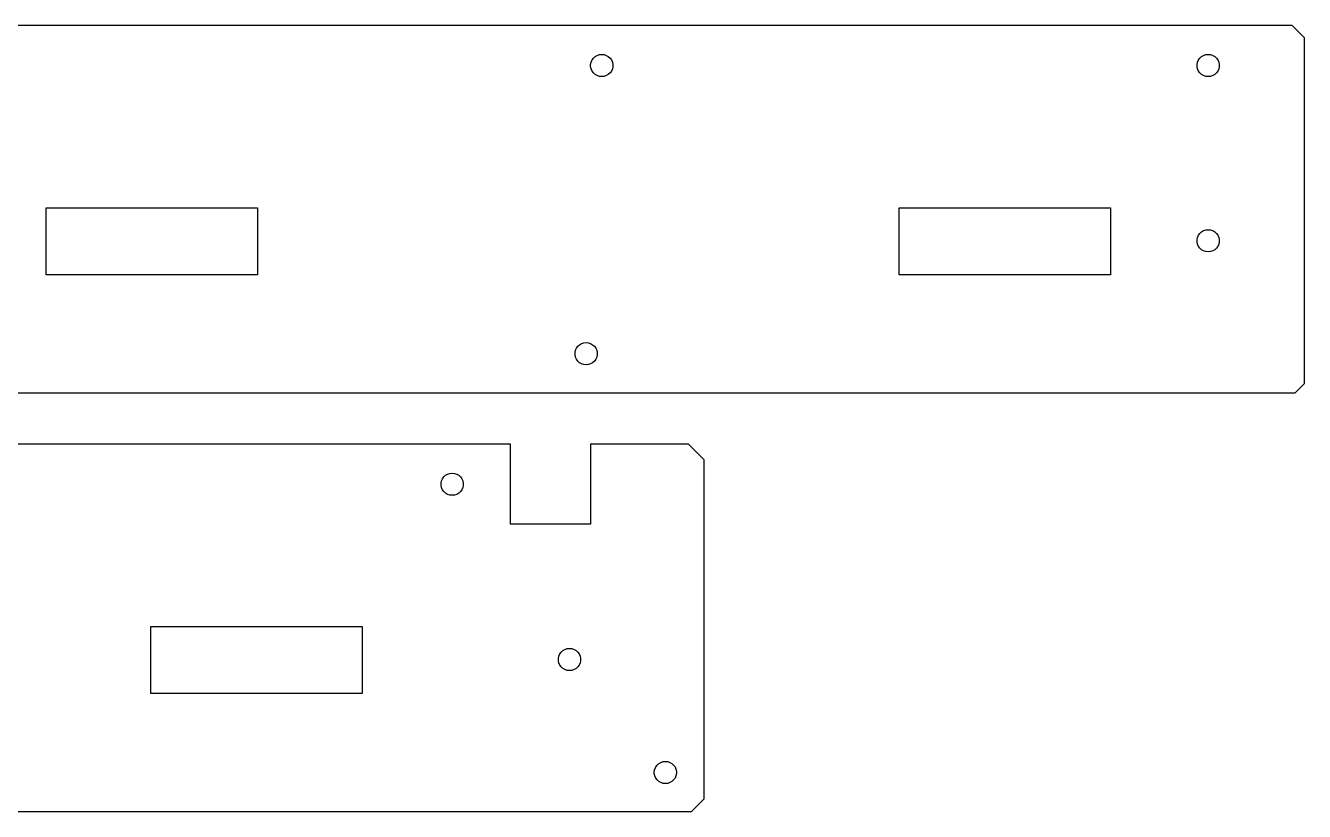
# Model space of a CAD drawing. Extents: x -159 to 1726, y 6 to 408.
# Drawn here: x 1399.2 to 1725.6, y 28.3 to 228.9 of the extents above; entities that cross this region are included whole.
import ezdxf

# ---------------------------------------------------------------- set-up
doc = ezdxf.new("R2010")
doc.units = 0
doc.layers.add('Layer_1', color=7, linetype='CONTINUOUS')

msp = doc.modelspace()

# ---------------------------------------------------------------- linework, layer by layer
at = {"layer": 'Layer_1', "color": 7}
for points in [[(1722.486078, 228.93472), (1366.562439, 228.93472), (1366.562439, 208.543098), (1346.087393, 208.543098), (1346.087393, 228.93472), (1321.11787, 228.93472), (1317.122715, 224.955837), (1317.122715, 138.415894), (1320.368782, 135.183082), (1723.235166, 135.183082), (1725.624353, 137.562533), (1725.624353, 225.809224)], [(1549.073769, 218.442536), (1548.951081, 217.86286), (1548.708353, 217.321444), (1548.358785, 216.841966), (1547.916322, 216.445355), (1547.400941, 216.149101), (1546.835658, 215.96601), (1546.243362, 215.904018), (1545.651092, 215.96601), (1545.085784, 216.149101), (1544.570402, 216.445355), (1544.127939, 216.841966), (1543.778371, 217.321444), (1543.535669, 217.86286), (1543.412982, 218.442536), (1543.412982, 219.035229), (1543.535669, 219.614958), (1543.778371, 220.156375), (1544.127939, 220.635826), (1544.570402, 221.032436), (1545.085784, 221.32869), (1545.651092, 221.511782), (1546.243362, 221.5738), (1546.835658, 221.511782), (1547.400941, 221.32869), (1547.916322, 221.032436), (1548.358785, 220.635826), (1548.708353, 220.156375), (1548.951081, 219.614958), (1549.073769, 219.035229)], [(1703.885287, 218.442536), (1703.761462, 217.86286), (1703.519501, 217.321444), (1703.169563, 216.841966), (1702.727338, 216.445355), (1702.21193, 216.149101), (1701.646039, 215.96601), (1701.054192, 215.904018), (1700.462373, 215.96601), (1699.896349, 216.149101), (1699.38102, 216.445355), (1698.938743, 216.841966), (1698.588805, 217.321444), (1698.346844, 217.86286), (1698.223019, 218.442536), (1698.223019, 219.035229), (1698.346844, 219.614958), (1698.588805, 220.156375), (1698.938743, 220.635826), (1699.38102, 221.032436), (1699.896349, 221.32869), (1700.462373, 221.511782), (1701.054192, 221.5738), (1701.646039, 221.511782), (1702.21193, 221.32869), (1702.727338, 221.032436), (1703.169563, 220.635826), (1703.519501, 220.156375), (1703.761462, 219.614958), (1703.885287, 219.035229)], [(1458.350446, 165.322855), (1404.416244, 165.322855), (1404.416244, 182.431924), (1458.350446, 182.431924)], [(1676.084802, 165.322855), (1622.150601, 165.322855), (1622.150601, 182.431924), (1676.084802, 182.431924)], [(1703.885287, 173.680539), (1703.761462, 173.100811), (1703.519501, 172.55942), (1703.169563, 172.079943), (1702.727338, 171.683359), (1702.21193, 171.387105), (1701.646039, 171.204013), (1701.054192, 171.142021), (1700.462373, 171.204013), (1699.896349, 171.387105), (1699.38102, 171.683359), (1698.938743, 172.079943), (1698.588805, 172.55942), (1698.346844, 173.100811), (1698.223019, 173.680539), (1698.223019, 174.273206), (1698.346844, 174.852908), (1698.588805, 175.394325), (1698.938743, 175.873776), (1699.38102, 176.270387), (1699.896349, 176.566641), (1700.462373, 176.749733), (1701.054192, 176.811751), (1701.646039, 176.749733), (1702.21193, 176.566641), (1702.727338, 176.270387), (1703.169563, 175.873776), (1703.519501, 175.394325), (1703.761462, 174.852908), (1703.885287, 174.273206)], [(1545.078666, 144.833892), (1544.955979, 144.254163), (1544.71325, 143.712746), (1544.363683, 143.233295), (1543.92122, 142.836684), (1543.405838, 142.54043), (1542.840556, 142.357339), (1542.24826, 142.295347), (1541.655963, 142.357339), (1541.090681, 142.54043), (1540.575273, 142.836684), (1540.132836, 143.233295), (1539.783269, 143.712746), (1539.54054, 144.254163), (1539.417853, 144.833892), (1539.417853, 145.426532), (1539.54054, 146.00626), (1539.783269, 146.547651), (1540.132836, 147.027129), (1540.575273, 147.423713), (1541.090681, 147.719967), (1541.655963, 147.903058), (1542.24826, 147.96505), (1542.840556, 147.903058), (1543.405838, 147.719967), (1543.92122, 147.423713), (1544.363683, 147.027129), (1544.71325, 146.547651), (1544.955979, 146.00626), (1545.078666, 145.426532)], [(1166.261241, 28.259824), (1569.127677, 28.259824), (1572.373691, 31.492636), (1572.373691, 118.032632), (1568.378562, 122.011463), (1543.40904, 122.011463), (1543.40904, 101.61984), (1522.93402, 101.61984), (1522.93402, 122.011463), (1167.010329, 122.011463), (1163.87208, 118.886072), (1163.87208, 30.639169)], [(1505.221648, 112.112104), (1505.344335, 112.691991), (1505.587064, 113.233117), (1505.936631, 113.712568), (1506.379094, 114.10947), (1506.894423, 114.405724), (1507.459785, 114.588815), (1508.052054, 114.650516), (1508.644298, 114.588815), (1509.209633, 114.405724), (1509.724988, 114.10947), (1510.167451, 113.712568), (1510.516992, 113.233117), (1510.759747, 112.691991), (1510.882408, 112.112104), (1510.882408, 111.519225), (1510.759747, 110.939311), (1510.516992, 110.398186), (1510.167451, 109.918734), (1509.724988, 109.521833), (1509.209633, 109.225208), (1508.644298, 109.042117), (1508.052054, 108.980416), (1507.459785, 109.042117), (1506.894423, 109.225208), (1506.379094, 109.521833), (1505.936631, 109.918734), (1505.587064, 110.398186), (1505.344335, 110.939311), (1505.221648, 111.519225)], [(1431.146014, 75.50864), (1485.080215, 75.50864), (1485.080215, 58.399597), (1431.146014, 58.399597)], [(1535.185102, 67.350028), (1535.307789, 67.929941), (1535.550518, 68.471041), (1535.900085, 68.950492), (1536.342548, 69.347394), (1536.857877, 69.643648), (1537.423212, 69.826766), (1538.015508, 69.888466), (1538.607752, 69.826766), (1539.173087, 69.643648), (1539.688442, 69.347394), (1540.130905, 68.950492), (1540.480446, 68.471041), (1540.723175, 67.929941), (1540.845862, 67.350028), (1540.845862, 66.757149), (1540.723175, 66.177235), (1540.480446, 65.636136), (1540.130905, 65.156685), (1539.688442, 64.759783), (1539.173087, 64.463132), (1538.607752, 64.280041), (1538.015508, 64.21834), (1537.423212, 64.280041), (1536.857877, 64.463132), (1536.342548, 64.759783), (1535.900085, 65.156685), (1535.550518, 65.636136), (1535.307789, 66.177235), (1535.185102, 66.757149)], [(1559.65525, 38.503353), (1559.777937, 39.083294), (1560.020666, 39.624393), (1560.370207, 40.103871), (1560.81267, 40.500746), (1561.328052, 40.797026), (1561.89336, 40.980118), (1562.485657, 41.041819), (1563.077926, 40.980118), (1563.643235, 40.797026), (1564.158564, 40.500746), (1564.601027, 40.103871), (1564.950594, 39.624393), (1565.193323, 39.083294), (1565.31601, 38.503353), (1565.31601, 37.910501), (1565.193323, 37.330588), (1564.950594, 36.789488), (1564.601027, 36.310037), (1564.158564, 35.913135), (1563.643235, 35.616485), (1563.077926, 35.433393), (1562.485657, 35.371692), (1561.89336, 35.433393), (1561.328052, 35.616485), (1560.81267, 35.913135), (1560.370207, 36.310037), (1560.020666, 36.789488), (1559.777937, 37.330588), (1559.65525, 37.910501)]]:
    msp.add_lwpolyline(points, close=True, dxfattribs=at)

doc.saveas('drawing.dxf')
